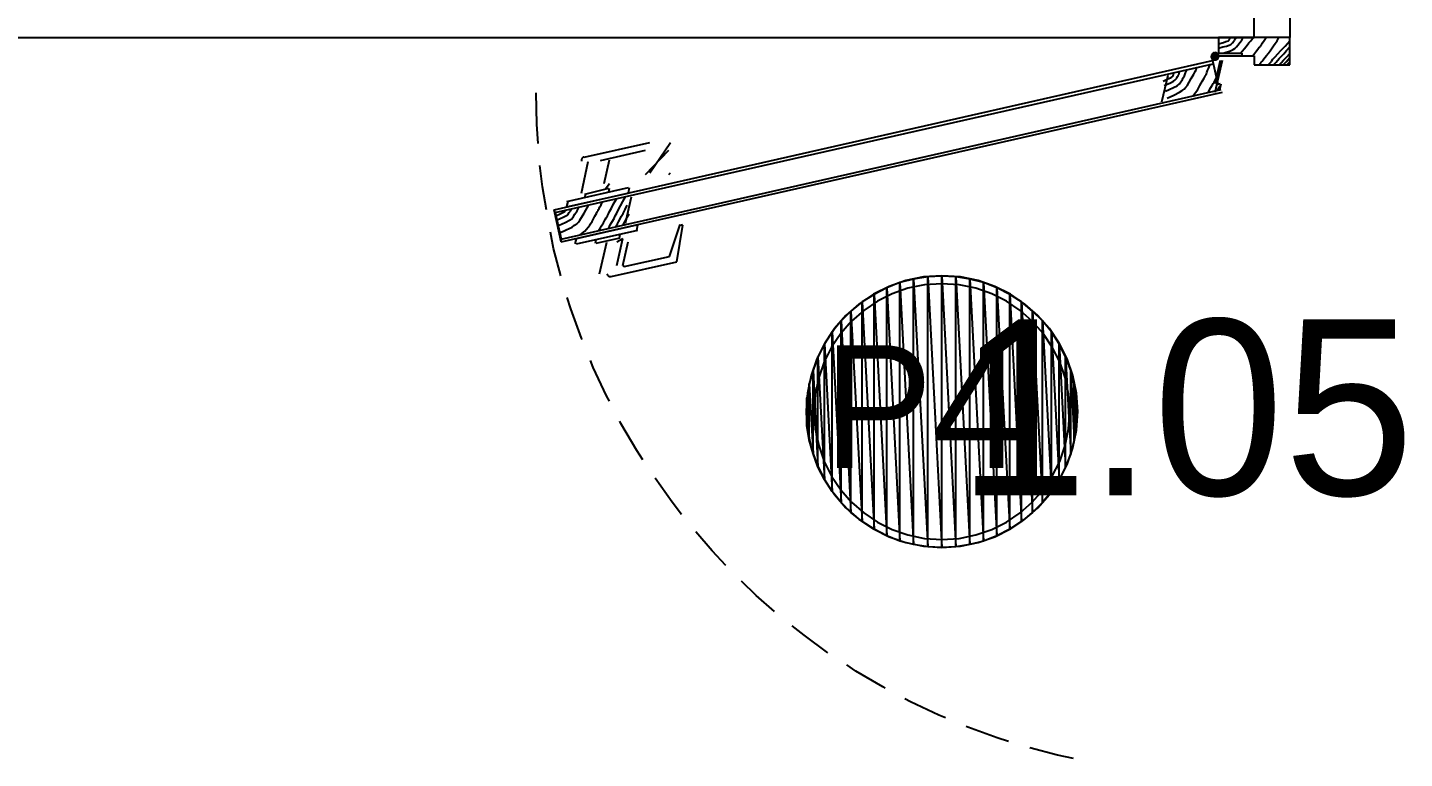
# Model space of a CAD drawing. Header units: millimetres. Extents: x 7649 to 34105, y 3983 to 25377.
# Drawn here: x 10171 to 12090, y 7271 to 8289 of the extents above; entities that cross this region are included whole.
import ezdxf

# ---------------------------------------------------------------- set-up
doc = ezdxf.new("R2010")
doc.units = ezdxf.units.MM

msp = doc.modelspace()

# ---------------------------------------------------------------- linework, layer by layer
at = {"layer": 'GEOMETRY', "color": 7}
for p, q in [((8481.83611, 8275.28472), (11880.67361, 8275.28472)), ((11930.41528, 8275.28472), (11830.93194, 8275.28472)), ((11830.93194, 8275.28472), (11830.93194, 8253.58889)), ((11840.98611, 8269.46389), (11843.10278, 8269.99306)), ((11843.10278, 8269.99306), (11844.69028, 8270.52222)), ((11844.69028, 8270.52222), (11845.21944, 8271.05139)), ((11845.21944, 8271.05139), (11845.74861, 8271.58056)), ((11845.74861, 8271.58056), (11846.27778, 8273.16806)), ((11846.27778, 8273.16806), (11847.33611, 8275.28472)), ((11850.51111, 8267.87639), (11852.09861, 8269.99306)), ((11852.09861, 8269.99306), (11853.15694, 8271.05139)), ((11853.15694, 8271.05139), (11853.68611, 8272.10972)), ((11853.68611, 8272.10972), (11854.21528, 8272.63889)), ((11854.21528, 8272.63889), (11854.74444, 8273.69722)), ((11854.74444, 8273.69722), (11855.27361, 8275.28472)), ((11861.09444, 8268.93472), (11863.21111, 8271.58056)), ((11863.21111, 8271.58056), (11865.32778, 8275.28472)), ((11873.26528, 8267.87639), (11875.91111, 8270.52222)), ((11875.91111, 8270.52222), (11877.49861, 8272.63889)), ((11877.49861, 8272.63889), (11879.08611, 8275.28472)), ((11892.31528, 8267.87639), (11894.43194, 8271.05139)), ((11894.43194, 8271.05139), (11897.07778, 8275.28472)), ((11909.77778, 8266.81806), (11912.42361, 8270.52222)), ((11912.42361, 8270.52222), (11915.06944, 8275.28472)), ((11923.53611, 8263.11389), (11930.41528, 8270.52222)), ((11930.41528, 8237.18472), (11930.41528, 8275.28472)), ((11820.87778, 8248.29722), (11821.40694, 8250.94306)), ((11821.27283, 8251.04774), (11821.05735, 8250.42737)), ((11821.56412, 8251.62824), (11821.27283, 8251.04774)), ((11822.99444, 8253.05972), (11821.40694, 8250.94306)), ((11821.40694, 8250.94306), (11825.64028, 8248.82639)), ((11821.40694, 8250.94306), (11825.64028, 8248.82639)), ((11821.92523, 8252.16287), (11821.56412, 8251.62824)), ((11822.35018, 8252.64566), (11821.92523, 8252.16287)), ((11822.83296, 8253.0706), (11822.35018, 8252.64566)), ((11823.36759, 8253.43171), (11822.83296, 8253.0706)), ((11822.99444, 8253.05972), (11825.64028, 8253.58889)), ((11825.64028, 8248.82639), (11822.99444, 8253.05972)), ((11825.64028, 8248.82639), (11822.99444, 8253.05972)), ((11823.94809, 8253.723), (11823.36759, 8253.43171)), ((11824.56846, 8253.93848), (11823.94809, 8253.723)), ((11825.22272, 8254.07216), (11824.56846, 8253.93848)), ((11825.90486, 8254.11806), (11825.22272, 8254.07216)), ((11825.64028, 8253.58889), (11825.64028, 8248.82639)), ((11825.64028, 8253.58889), (11828.28611, 8253.05972)), ((11825.64028, 8248.82639), (11825.64028, 8253.58889)), ((11825.64028, 8253.58889), (11863.74028, 8253.58889)), ((11828.28611, 8253.05972), (11825.64028, 8248.82639)), ((11828.28611, 8253.05972), (11825.64028, 8248.82639)), ((11825.64028, 8248.82639), (11829.87361, 8251.47222)), ((11825.64028, 8248.82639), (11829.87361, 8251.47222)), ((11826.58701, 8254.07216), (11825.90486, 8254.11806)), ((11827.24126, 8253.93848), (11826.58701, 8254.07216)), ((11827.86163, 8253.723), (11827.24126, 8253.93848)), ((11828.44213, 8253.43171), (11827.86163, 8253.723)), ((11829.87361, 8251.47222), (11828.28611, 8253.05972)), ((11828.97676, 8253.0706), (11828.44213, 8253.43171)), ((11829.45955, 8252.64566), (11828.97676, 8253.0706)), ((11829.88449, 8252.16287), (11829.45955, 8252.64566)), ((11829.87361, 8251.47222), (11830.93194, 8249.35556)), ((11830.2456, 8251.62824), (11829.88449, 8252.16287)), ((11830.53689, 8251.04774), (11830.2456, 8251.62824)), ((11830.75237, 8250.42737), (11830.53689, 8251.04774)), ((11830.93194, 8266.28889), (11837.81111, 8268.40556)), ((11830.93194, 8260.46806), (11836.75278, 8262.05556)), ((11836.75278, 8262.05556), (11842.04444, 8263.11389)), ((11837.28194, 8253.58889), (11847.33611, 8256.76389)), ((11837.81111, 8268.40556), (11840.98611, 8269.46389)), ((11842.04444, 8263.11389), (11845.74861, 8264.70139)), ((11845.74861, 8264.70139), (11847.86528, 8265.23056)), ((11847.33611, 8256.76389), (11851.04028, 8258.35139)), ((11847.86528, 8265.23056), (11850.51111, 8267.87639)), ((11851.04028, 8258.35139), (11853.68611, 8259.93889)), ((11853.68611, 8259.93889), (11855.80278, 8262.05556)), ((11855.80278, 8262.05556), (11857.91944, 8264.70139)), ((11857.91944, 8264.70139), (11861.09444, 8268.93472)), ((11861.62361, 8253.58889), (11869.56111, 8262.58472)), ((11863.74028, 8249.88472), (11863.74028, 8253.58889)), ((11869.56111, 8262.58472), (11873.26528, 8267.87639)), ((11878.55694, 8249.88472), (11881.20278, 8253.05972)), ((11881.20278, 8253.05972), (11883.84861, 8256.76389)), ((11883.84861, 8256.76389), (11887.02361, 8260.99722)), ((11887.02361, 8260.99722), (11889.14028, 8262.58472)), ((11889.14028, 8262.58472), (11889.66944, 8263.64306)), ((11889.66944, 8263.64306), (11890.19861, 8264.17222)), ((11890.19861, 8264.17222), (11890.19861, 8264.70139)), ((11890.19861, 8264.70139), (11890.72778, 8264.70139)), ((11890.72778, 8265.23056), (11891.25694, 8265.75972)), ((11890.72778, 8264.70139), (11890.72778, 8265.23056)), ((11891.25694, 8265.75972), (11892.31528, 8267.87639)), ((11898.13611, 8250.41389), (11899.72361, 8252.00139)), ((11899.72361, 8252.53056), (11900.25278, 8253.05972)), ((11899.72361, 8252.00139), (11899.72361, 8252.53056)), ((11900.25278, 8253.05972), (11901.31111, 8254.64722)), ((11901.31111, 8254.64722), (11902.89861, 8256.76389)), ((11902.89861, 8256.76389), (11905.54444, 8260.99722)), ((11905.54444, 8260.99722), (11907.66111, 8263.64306)), ((11907.66111, 8263.64306), (11909.77778, 8266.81806)), ((11909.77778, 8248.29722), (11913.48194, 8252.53056)), ((11913.48194, 8252.53056), (11917.71528, 8257.29306)), ((11917.71528, 8257.29306), (11923.53611, 8263.11389)), ((11918.77361, 8249.35556), (11921.94861, 8252.53056)), ((11921.94861, 8252.53056), (11925.65278, 8257.29306)), ((11925.65278, 8257.29306), (11930.41528, 8262.05556)), ((11925.65278, 8247.76806), (11930.41528, 8253.05972)), ((10904.89028, 8035.04306), (11822.46528, 8243.00556)), ((10906.47778, 8031.33889), (11823.52361, 8238.77222)), ((11799.71111, 8230.30556), (11800.76944, 8234.00972)), ((11815.58611, 8229.24722), (11817.17361, 8232.95139)), ((11817.17361, 8232.95139), (11819.29028, 8238.24306)), ((11820.87778, 8249.88472), (11863.74028, 8249.88472)), ((11820.92367, 8249.77312), (11820.87778, 8249.09097)), ((11820.87778, 8249.09097), (11820.92367, 8248.40883)), ((11820.87778, 8248.29722), (11825.64028, 8248.82639)), ((11825.64028, 8248.82639), (11820.87778, 8248.29722)), ((11821.93611, 8246.18056), (11820.87778, 8248.29722)), ((11821.05735, 8250.42737), (11820.92367, 8249.77312)), ((11820.92367, 8248.40883), (11821.05735, 8247.75457)), ((11821.05735, 8247.75457), (11821.27283, 8247.1342)), ((11821.27283, 8247.1342), (11821.56412, 8246.55371)), ((11821.40694, 8247.23889), (11829.87361, 8210.19722)), ((11821.56412, 8246.55371), (11821.92523, 8246.01907)), ((11821.92523, 8246.01907), (11822.35018, 8245.53629)), ((11825.64028, 8248.82639), (11821.93611, 8246.18056)), ((11825.64028, 8248.82639), (11821.93611, 8246.18056)), ((11821.93611, 8246.18056), (11823.52361, 8244.59306)), ((11822.35018, 8245.53629), (11822.83296, 8245.11134)), ((11822.83296, 8245.11134), (11823.36759, 8244.75023)), ((11823.36759, 8244.75023), (11823.94809, 8244.45894)), ((11823.52361, 8244.59306), (11825.64028, 8248.82639)), ((11823.52361, 8244.59306), (11825.64028, 8248.82639)), ((11826.16944, 8244.06389), (11823.52361, 8244.59306)), ((11823.94809, 8244.45894), (11824.56846, 8244.24346)), ((11824.56846, 8244.24346), (11825.22272, 8244.10978)), ((11825.22272, 8244.10978), (11825.90486, 8244.06389)), ((11830.93194, 8249.35556), (11825.64028, 8248.82639)), ((11825.64028, 8248.82639), (11830.93194, 8249.35556)), ((11825.64028, 8248.82639), (11826.16944, 8244.06389)), ((11830.40278, 8246.70972), (11825.64028, 8248.82639)), ((11830.40278, 8246.70972), (11825.64028, 8248.82639)), ((11825.64028, 8248.82639), (11828.81528, 8244.59306)), ((11825.64028, 8248.82639), (11828.81528, 8244.59306)), ((11826.16944, 8244.06389), (11825.64028, 8248.82639)), ((11825.90486, 8244.06389), (11826.58701, 8244.10978)), ((11828.81528, 8244.59306), (11826.16944, 8244.06389)), ((11826.16944, 8211.25556), (11833.57778, 8243.53472)), ((11826.16944, 8199.08472), (11836.22361, 8243.53472)), ((11826.58701, 8244.10978), (11827.24126, 8244.24346)), ((11827.24126, 8244.24346), (11827.86163, 8244.45894)), ((11827.86163, 8244.45894), (11828.44213, 8244.75023)), ((11828.44213, 8244.75023), (11828.97676, 8245.11134)), ((11828.81528, 8244.59306), (11830.40278, 8246.70972)), ((11828.97676, 8245.11134), (11829.45955, 8245.53629)), ((11829.45955, 8245.53629), (11829.88449, 8246.01907)), ((11829.88449, 8246.01907), (11830.2456, 8246.55371)), ((11830.2456, 8246.55371), (11830.53689, 8247.1342)), ((11830.93194, 8249.35556), (11830.40278, 8246.70972)), ((11830.53689, 8247.1342), (11830.75237, 8247.75457)), ((11830.88605, 8249.77312), (11830.75237, 8250.42737)), ((11830.75237, 8247.75457), (11830.88605, 8248.40883)), ((11830.93194, 8249.09097), (11830.88605, 8249.77312)), ((11830.88605, 8248.40883), (11830.93194, 8249.09097)), ((11863.74028, 8249.88472), (11880.67361, 8249.88472)), ((11880.67361, 8249.88472), (11880.67361, 8237.18472)), ((11880.67361, 8237.18472), (11930.41528, 8237.18472)), ((11887.55278, 8237.18472), (11889.14028, 8239.30139)), ((11889.14028, 8239.30139), (11890.19861, 8240.35972)), ((11890.19861, 8240.35972), (11890.72778, 8241.41806)), ((11890.72778, 8241.41806), (11891.25694, 8241.94722)), ((11891.25694, 8241.94722), (11891.78611, 8242.47639)), ((11891.78611, 8242.47639), (11892.84444, 8244.06389)), ((11892.84444, 8244.06389), (11895.49028, 8247.23889)), ((11895.49028, 8247.23889), (11898.13611, 8250.41389)), ((11900.25278, 8237.18472), (11904.48611, 8241.94722)), ((11904.48611, 8241.94722), (11906.60278, 8245.12222)), ((11906.60278, 8245.12222), (11909.77778, 8248.29722)), ((11907.66111, 8237.18472), (11911.36528, 8240.88889)), ((11911.36528, 8240.88889), (11915.59861, 8246.18056)), ((11915.59861, 8246.18056), (11918.77361, 8249.35556)), ((11915.59861, 8237.18472), (11918.24444, 8239.83056)), ((11918.24444, 8239.83056), (11921.41944, 8243.53472)), ((11920.89028, 8237.18472), (11925.12361, 8241.41806)), ((11921.41944, 8243.53472), (11925.65278, 8247.76806)), ((11925.12361, 8241.41806), (11930.41528, 8247.23889)), ((11926.18194, 8237.18472), (11930.41528, 8241.41806)), ((11752.08611, 8185.85556), (11760.55278, 8222.89722)), ((11753.67361, 8214.43056), (11759.49444, 8217.07639)), ((11759.49444, 8217.07639), (11764.78611, 8219.72222)), ((11763.72778, 8212.31389), (11767.96111, 8214.43056)), ((11764.78611, 8219.72222), (11766.37361, 8220.25139)), ((11766.37361, 8220.25139), (11766.90278, 8220.78056)), ((11766.90278, 8221.30972), (11767.43194, 8221.83889)), ((11766.90278, 8220.78056), (11766.90278, 8221.30972)), ((11767.43194, 8221.83889), (11767.96111, 8223.95556)), ((11767.96111, 8223.95556), (11768.49028, 8226.60139)), ((11767.96111, 8214.43056), (11770.07778, 8216.01806)), ((11770.07778, 8216.01806), (11772.72361, 8218.66389)), ((11772.72361, 8218.66389), (11773.78194, 8220.78056)), ((11773.78194, 8220.78056), (11774.84028, 8222.36806)), ((11774.84028, 8222.36806), (11775.36944, 8223.42639)), ((11775.36944, 8223.95556), (11775.89861, 8224.48472)), ((11775.36944, 8223.42639), (11775.36944, 8223.95556)), ((11775.89861, 8226.07222), (11776.42778, 8228.18889)), ((11775.89861, 8224.48472), (11775.89861, 8226.07222)), ((11776.42778, 8210.72639), (11778.54444, 8213.37222)), ((11778.54444, 8213.37222), (11780.66111, 8216.54722)), ((11780.66111, 8216.54722), (11781.71944, 8219.19306)), ((11781.71944, 8219.19306), (11783.30694, 8221.83889)), ((11783.30694, 8221.83889), (11784.89444, 8226.07222)), ((11784.89444, 8226.07222), (11787.01111, 8230.83472)), ((11787.01111, 8208.08056), (11792.83194, 8218.13472)), ((11792.83194, 8218.13472), (11796.53611, 8223.95556)), ((11796.53611, 8223.95556), (11798.12361, 8227.65972)), ((11798.12361, 8227.65972), (11799.71111, 8230.30556)), ((11805.00278, 8208.60972), (11808.70694, 8214.95972)), ((11808.70694, 8214.95972), (11810.82361, 8218.66389)), ((11810.82361, 8218.66389), (11811.88194, 8220.25139)), ((11811.88194, 8220.25139), (11812.41111, 8221.30972)), ((11812.41111, 8221.30972), (11812.41111, 8221.83889)), ((11812.41111, 8221.83889), (11812.94028, 8221.83889)), ((11812.94028, 8222.36806), (11813.46944, 8223.42639)), ((11812.94028, 8221.83889), (11812.94028, 8222.36806)), ((11813.46944, 8223.42639), (11813.99861, 8224.48472)), ((11813.99861, 8224.48472), (11814.52778, 8226.60139)), ((11814.52778, 8226.60139), (11815.58611, 8229.24722)), ((11823.52361, 8211.25556), (11824.58194, 8212.84306)), ((11824.58194, 8212.84306), (11825.64028, 8214.95972)), ((11825.64028, 8214.95972), (11826.69861, 8216.54722)), ((11826.69861, 8216.54722), (11827.75694, 8218.66389)), ((10881.07778, 8154.63472), (10880.01944, 8198.02639)), ((10914.94444, 7994.29722), (11834.63611, 8202.78889)), ((10914.94444, 7990.59306), (11836.22361, 8199.08472)), ((11755.26111, 8208.60972), (11763.72778, 8212.31389)), ((11756.84861, 8200.67222), (11762.14028, 8202.78889)), ((11759.49444, 8190.61806), (11768.49028, 8194.85139)), ((11762.14028, 8202.78889), (11767.96111, 8205.43472)), ((11767.96111, 8205.43472), (11773.25278, 8208.08056)), ((11768.49028, 8194.85139), (11776.42778, 8199.08472)), ((11773.25278, 8208.08056), (11776.42778, 8210.72639)), ((11776.42778, 8199.08472), (11780.13194, 8201.20139)), ((11780.13194, 8201.20139), (11782.77778, 8203.31806)), ((11782.77778, 8203.31806), (11785.42361, 8205.96389)), ((11785.42361, 8205.96389), (11787.01111, 8208.08056)), ((11794.41944, 8193.26389), (11798.65278, 8198.55556)), ((11798.65278, 8198.55556), (11801.82778, 8202.78889)), ((11801.82778, 8202.78889), (11805.00278, 8208.60972)), ((11816.64444, 8198.55556), (11820.34861, 8205.43472)), ((11820.34861, 8205.43472), (11822.46528, 8209.13889)), ((11822.46528, 8209.13889), (11823.52361, 8211.25556)), ((11829.34444, 8201.20139), (11830.93194, 8204.37639)), ((11829.87361, 8210.19722), (11833.57778, 8211.25556)), ((11830.93194, 8204.37639), (11833.04861, 8208.08056)), ((11832.51944, 8202.78889), (11834.63611, 8210.72639)), ((10882.66528, 8127.64722), (10881.07778, 8154.63472)), ((10946.69444, 8108.59722), (11038.24028, 8129.23472)), ((10969.44861, 8103.83472), (11032.41944, 8118.12222)), ((11032.41944, 8084.25556), (11064.69861, 8118.12222)), ((11038.24028, 8086.90139), (11067.34444, 8129.23472)), ((10942.99028, 8058.32639), (10952.51528, 8102.77639)), ((10943.06778, 8104.98605), (10942.99446, 8104.33343)), ((10942.99446, 8104.33343), (10943.0084, 8103.66581)), ((10943.0084, 8103.66581), (10943.11412, 8102.99034)), ((10943.22384, 8105.61651), (10943.06778, 8104.98605)), ((10943.45812, 8106.21763), (10943.22384, 8105.61651)), ((10943.76609, 8106.78227), (10943.45812, 8106.21763)), ((10944.14324, 8107.30324), (10943.76609, 8106.78227)), ((10944.58504, 8107.7734), (10944.14324, 8107.30324)), ((10945.08698, 8108.18557), (10944.58504, 8107.7734)), ((10945.64454, 8108.53259), (10945.08698, 8108.18557)), ((10946.25318, 8108.80731), (10945.64454, 8108.53259)), ((10946.9084, 8109.00255), (10946.25318, 8108.80731)), ((10974.74028, 8072.08472), (10982.14861, 8104.89306)), ((10889.01528, 8067.32222), (10885.31111, 8096.95556)), ((11064.69861, 8084.25556), (11067.34444, 8086.90139)), ((10894.30694, 8035.04306), (10889.01528, 8067.32222)), ((10922.88194, 8046.68472), (11008.60694, 8066.26389)), ((10924.46944, 8039.80556), (11010.19444, 8058.85556)), ((10947.75278, 8057.26806), (10981.09028, 8065.20556)), ((10976.32778, 8064.14722), (10982.14861, 8072.08472)), ((10981.09028, 8060.44306), (10982.14861, 8065.20556)), ((11008.60694, 8058.85556), (11010.19444, 8066.26389)), ((10922.88194, 8039.80556), (10924.46944, 8046.68472)), ((10946.69444, 8030.80972), (10953.57361, 8042.45139)), ((10947.75278, 8052.50556), (10949.34028, 8057.26806)), ((10968.91944, 8039.27639), (10970.50694, 8042.45139)), ((10970.50694, 8042.45139), (10972.62361, 8046.68472)), ((10984.79444, 8037.68889), (10987.96944, 8043.50972)), ((10987.96944, 8043.50972), (10992.20278, 8050.91806)), ((10994.84861, 8035.57222), (10997.49444, 8040.86389)), ((10997.49444, 8040.86389), (11000.66944, 8046.68472)), ((11000.66944, 8046.68472), (11004.37361, 8053.56389)), ((11003.84444, 8035.57222), (11007.01944, 8041.92222)), ((11004.37361, 8016.52222), (11012.84028, 8053.56389)), ((10914.94444, 7990.59306), (10904.89028, 8035.04306)), ((10904.89028, 8035.04306), (10914.94444, 7990.59306)), ((10906.47778, 8031.33889), (10914.94444, 7994.29722)), ((10907.53611, 8027.10556), (10913.35694, 8029.75139)), ((10909.12361, 8021.28472), (10917.59028, 8024.98889)), ((10913.35694, 8029.75139), (10918.11944, 8031.86806)), ((10917.59028, 8024.98889), (10921.29444, 8027.10556)), ((10918.11944, 8031.86806), (10919.70694, 8032.92639)), ((10919.70694, 8032.92639), (10920.23611, 8033.45556)), ((10920.23611, 8033.45556), (10920.76528, 8033.98472)), ((10920.76528, 8033.98472), (10921.29444, 8035.04306)), ((10921.29444, 8027.10556), (10923.94028, 8028.16389)), ((10921.29444, 8018.10972), (10926.58611, 8020.75556)), ((10923.94028, 8028.16389), (10926.05694, 8031.33889)), ((10926.05694, 8031.33889), (10927.64444, 8033.45556)), ((10926.58611, 8020.75556), (10929.76111, 8022.87222)), ((10927.64444, 8033.45556), (10929.23194, 8036.63056)), ((10929.76111, 8022.87222), (10931.87778, 8026.04722)), ((10931.87778, 8026.04722), (10933.99444, 8029.22222)), ((10933.99444, 8029.22222), (10937.16944, 8033.98472)), ((10937.16944, 8033.98472), (10939.81528, 8039.27639)), ((10938.75694, 8018.10972), (10940.87361, 8020.75556)), ((10940.87361, 8020.75556), (10946.69444, 8030.80972)), ((10957.80694, 8019.16806), (10961.51111, 8026.57639)), ((10961.51111, 8026.57639), (10964.15694, 8030.28056)), ((10964.15694, 8030.28056), (10965.21528, 8032.39722)), ((10965.21528, 8032.39722), (10965.74444, 8033.45556)), ((10965.74444, 8033.45556), (10966.27361, 8033.98472)), ((10966.27361, 8034.51389), (10966.80278, 8035.57222)), ((10966.27361, 8033.98472), (10966.27361, 8034.51389)), ((10966.80278, 8035.57222), (10967.86111, 8037.15972)), ((10967.86111, 8037.15972), (10968.91944, 8039.27639)), ((10973.68194, 8017.05139), (10976.32778, 8021.81389)), ((10976.32778, 8021.81389), (10977.38611, 8023.93056)), ((10977.38611, 8023.93056), (10978.44444, 8025.51806)), ((10978.44444, 8025.51806), (10979.50278, 8027.10556)), ((10979.50278, 8027.10556), (10980.56111, 8029.75139)), ((10980.56111, 8029.75139), (10982.14861, 8032.92639)), ((10982.14861, 8032.92639), (10984.79444, 8037.68889)), ((10985.32361, 8018.10972), (10988.49861, 8023.40139)), ((10988.49861, 8023.40139), (10990.08611, 8027.10556)), ((10990.08611, 8027.10556), (10992.20278, 8030.80972)), ((10992.20278, 8030.80972), (10994.84861, 8035.57222)), ((10994.84861, 8018.63889), (10996.43611, 8021.81389)), ((10996.43611, 8021.81389), (10998.55278, 8026.04722)), ((10998.55278, 8026.04722), (11001.19861, 8030.28056)), ((11001.19861, 8030.28056), (11003.84444, 8035.57222)), ((11002.78611, 8017.05139), (11004.90278, 8020.75556)), ((11004.90278, 8020.75556), (11007.01944, 8024.98889)), ((11007.01944, 8024.98889), (11009.66528, 8029.75139)), ((10904.36111, 7981.59722), (10900.12778, 8004.35139)), ((10910.71111, 8013.34722), (10915.47361, 8015.46389)), ((10912.82778, 8003.29306), (10921.82361, 8007.52639)), ((10915.47361, 8015.46389), (10921.29444, 8018.10972)), ((10921.82361, 8007.52639), (10930.29028, 8011.23056)), ((10930.29028, 8011.23056), (10933.46528, 8013.87639)), ((10933.46528, 8013.87639), (10936.64028, 8015.99306)), ((10934.52361, 7994.82639), (11020.24861, 8014.40556)), ((10936.11111, 7987.94722), (11021.83611, 8006.99722)), ((10936.64028, 8015.99306), (10938.75694, 8018.10972)), ((10941.40278, 8000.64722), (10947.75278, 8005.40972)), ((10947.75278, 8005.40972), (10952.51528, 8011.23056)), ((10952.51528, 8011.23056), (10954.63194, 8013.87639)), ((10954.63194, 8013.87639), (10955.69028, 8015.99306)), ((10955.69028, 8015.99306), (10957.80694, 8019.16806)), ((10967.33194, 8006.46806), (10969.44861, 8010.17222)), ((10969.44861, 8010.17222), (10971.03611, 8012.81806)), ((10971.03611, 8012.81806), (10973.68194, 8017.05139)), ((10980.56111, 8009.11389), (10982.14861, 8012.28889)), ((10982.14861, 8012.28889), (10983.20694, 8014.40556)), ((10983.20694, 8014.40556), (10985.32361, 8018.10972)), ((10990.61528, 8011.75972), (10993.26111, 8015.99306)), ((10993.26111, 8015.99306), (10994.84861, 8018.63889)), ((11001.19861, 8013.87639), (11002.78611, 8017.05139)), ((11020.24861, 8006.99722), (11021.83611, 8014.40556)), ((11065.75694, 7970.48472), (11080.57361, 8014.93472)), ((11075.81111, 7963.07639), (11084.27778, 8013.87639)), ((11080.57361, 8013.87639), (11084.27778, 8014.93472)), ((10934.52361, 7987.94722), (10936.11111, 7994.82639)), ((10962.56944, 7989.00556), (10963.62778, 7993.76806)), ((10963.62778, 7989.00556), (10996.96528, 7996.41389)), ((10968.39028, 7946.14306), (10978.44444, 7990.06389)), ((10992.20278, 7957.78472), (11000.66944, 7995.35556)), ((10992.20278, 7990.59306), (11000.66944, 7995.35556)), ((10995.90694, 7996.41389), (10996.96528, 8001.17639)), ((11000.66944, 7957.78472), (11008.07778, 7990.59306)), ((10914.41528, 7943.49722), (10904.36111, 7981.59722)), ((10984.26528, 7942.43889), (11075.81111, 7963.07639)), ((11002.78611, 7956.19722), (11065.75694, 7970.48472)), ((10978.56829, 7946.35701), (10978.76353, 7945.70179)), ((10978.76353, 7945.70179), (10979.03824, 7945.09315)), ((10979.03824, 7945.09315), (10979.38527, 7944.53559)), ((10979.38527, 7944.53559), (10979.79744, 7944.03366)), ((10979.79744, 7944.03366), (10980.26759, 7943.59185)), ((11000.71507, 7958.16991), (11000.787, 7957.92851)), ((11000.787, 7957.92851), (11000.88821, 7957.70427)), ((11000.88821, 7957.70427), (11001.01606, 7957.49886)), ((11001.01606, 7957.49886), (11001.16792, 7957.31393)), ((11001.16792, 7957.31393), (11001.34113, 7957.15116)), ((11001.34113, 7957.15116), (11001.53307, 7957.01221)), ((11001.53307, 7957.01221), (11001.74109, 7956.89875)), ((11001.74109, 7956.89875), (11001.96256, 7956.81244)), ((11001.96256, 7956.81244), (11002.19483, 7956.75494)), ((11002.19483, 7956.75494), (11002.43527, 7956.72793)), ((11002.43527, 7956.72793), (11002.68124, 7956.73307)), ((11002.68124, 7956.73307), (11002.93009, 7956.77201)), ((10980.26759, 7943.59185), (10980.78857, 7943.2147)), ((10980.78857, 7943.2147), (10981.3532, 7942.90673)), ((10981.3532, 7942.90673), (10981.95433, 7942.67245)), ((10981.95433, 7942.67245), (10982.58478, 7942.51639)), ((10982.58478, 7942.51639), (10983.2374, 7942.44307)), ((10983.2374, 7942.44307), (10983.90503, 7942.45701)), ((10983.90503, 7942.45701), (10984.58049, 7942.56273)), ((11371.79777, 7928.63075), (11349.95273, 7917.669)), ((11368.44028, 7926.56389), (11350.97778, 7917.56806)), ((11386.96111, 7933.97222), (11368.44028, 7926.56389)), ((11368.44028, 7581.54722), (11368.44028, 7926.56389)), ((11368.44028, 7581.54722), (11368.44028, 7926.56389)), ((11368.44028, 7926.56389), (11386.96111, 7574.13889)), ((11368.44028, 7926.56389), (11386.96111, 7574.13889)), ((11395.14326, 7936.73963), (11371.79777, 7928.63075)), ((11398.09741, 7926.02408), (11376.12325, 7918.39153)), ((11406.01111, 7938.73472), (11386.96111, 7933.97222)), ((11386.96111, 7574.13889), (11386.96111, 7933.97222)), ((11386.96111, 7574.13889), (11386.96111, 7933.97222)), ((11386.96111, 7933.97222), (11406.01111, 7569.37639)), ((11386.96111, 7933.97222), (11406.01111, 7569.37639)), ((11419.76382, 7941.77026), (11395.14326, 7936.73963)), ((11421.27172, 7930.7592), (11398.09741, 7926.02408)), ((11425.59028, 7941.90972), (11406.01111, 7938.73472)), ((11406.01111, 7569.37639), (11406.01111, 7938.73472)), ((11406.01111, 7569.37639), (11406.01111, 7938.73472)), ((11406.01111, 7938.73472), (11425.59028, 7566.20139)), ((11406.01111, 7938.73472), (11425.59028, 7566.20139)), ((11445.43403, 7943.49722), (11419.76382, 7941.77026)), ((11445.43403, 7932.38472), (11421.27172, 7930.7592)), ((11445.16944, 7942.96806), (11425.59028, 7941.90972)), ((11425.59028, 7566.20139), (11425.59028, 7941.90972)), ((11425.59028, 7566.20139), (11425.59028, 7941.90972)), ((11425.59028, 7941.90972), (11445.16944, 7565.14306)), ((11425.59028, 7941.90972), (11445.16944, 7565.14306)), ((11445.16944, 7565.14306), (11445.16944, 7942.96806)), ((11445.16944, 7565.14306), (11445.16944, 7942.96806)), ((11445.16944, 7942.96806), (11464.74861, 7566.20139)), ((11445.16944, 7942.96806), (11464.74861, 7566.20139)), ((11464.74861, 7941.90972), (11445.16944, 7942.96806)), ((11445.16944, 7576.25556), (11445.16944, 7931.85556)), ((11471.10424, 7941.77026), (11445.43403, 7943.49722)), ((11469.59634, 7930.7592), (11445.43403, 7932.38472)), ((11464.74861, 7566.20139), (11464.74861, 7941.90972)), ((11464.74861, 7566.20139), (11464.74861, 7941.90972)), ((11464.74861, 7941.90972), (11484.32778, 7569.37639)), ((11464.74861, 7941.90972), (11484.32778, 7569.37639)), ((11484.32778, 7938.73472), (11464.74861, 7941.90972)), ((11492.77065, 7926.02408), (11469.59634, 7930.7592)), ((11495.72479, 7936.73963), (11471.10424, 7941.77026)), ((11484.32778, 7569.37639), (11484.32778, 7938.73472)), ((11484.32778, 7569.37639), (11484.32778, 7938.73472)), ((11484.32778, 7938.73472), (11503.37778, 7574.13889)), ((11484.32778, 7938.73472), (11503.37778, 7574.13889)), ((11503.37778, 7933.97222), (11484.32778, 7938.73472)), ((11514.7448, 7918.39153), (11492.77065, 7926.02408)), ((11519.07029, 7928.63075), (11495.72479, 7936.73963)), ((11503.37778, 7574.13889), (11503.37778, 7933.97222)), ((11503.37778, 7574.13889), (11503.37778, 7933.97222)), ((11503.37778, 7933.97222), (11521.89861, 7581.54722)), ((11503.37778, 7933.97222), (11521.89861, 7581.54722)), ((11521.89861, 7926.56389), (11503.37778, 7933.97222)), ((11540.91532, 7917.669), (11519.07029, 7928.63075)), ((11521.89861, 7581.54722), (11521.89861, 7926.56389)), ((11521.89861, 7581.54722), (11521.89861, 7926.56389)), ((11521.89861, 7926.56389), (11539.89028, 7590.54306)), ((11521.89861, 7926.56389), (11539.89028, 7590.54306)), ((11539.89028, 7917.56806), (11521.89861, 7926.56389)), ((10928.17361, 7897.45972), (10923.41111, 7913.33472)), ((11334.04444, 7906.98472), (11318.69861, 7894.28472)), ((11349.95273, 7917.669), (11329.83355, 7904.0798)), ((11350.97778, 7917.56806), (11334.04444, 7906.98472)), ((11334.04444, 7601.12639), (11334.04444, 7906.98472)), ((11334.04444, 7601.12639), (11334.04444, 7906.98472)), ((11334.04444, 7906.98472), (11350.97778, 7590.54306)), ((11334.04444, 7906.98472), (11350.97778, 7590.54306)), ((11355.56142, 7908.07369), (11336.62407, 7895.28273)), ((11350.97778, 7590.54306), (11350.97778, 7917.56806)), ((11350.97778, 7590.54306), (11350.97778, 7917.56806)), ((11350.97778, 7917.56806), (11368.44028, 7581.54722)), ((11350.97778, 7917.56806), (11368.44028, 7581.54722)), ((11376.12325, 7918.39153), (11355.56142, 7908.07369)), ((11535.30664, 7908.07369), (11514.7448, 7918.39153)), ((11554.24399, 7895.28273), (11535.30664, 7908.07369)), ((11539.89028, 7590.54306), (11539.89028, 7917.56806)), ((11539.89028, 7590.54306), (11539.89028, 7917.56806)), ((11539.89028, 7917.56806), (11556.29444, 7601.12639)), ((11539.89028, 7917.56806), (11556.29444, 7601.12639)), ((11556.29444, 7906.98472), (11539.89028, 7917.56806)), ((11561.0345, 7904.0798), (11540.91532, 7917.669)), ((11556.29444, 7601.12639), (11556.29444, 7906.98472)), ((11556.29444, 7601.12639), (11556.29444, 7906.98472)), ((11556.29444, 7906.98472), (11571.64028, 7613.82639)), ((11556.29444, 7906.98472), (11571.64028, 7613.82639)), ((11571.64028, 7894.28472), (11556.29444, 7906.98472)), ((10942.99028, 7856.71389), (10928.17361, 7897.45972)), ((11311.66563, 7888.08854), (11295.67437, 7869.92062)), ((11318.69861, 7894.28472), (11304.94028, 7880.52639)), ((11329.83355, 7904.0798), (11311.66563, 7888.08854)), ((11318.69861, 7613.82639), (11318.69861, 7894.28472)), ((11318.69861, 7613.82639), (11318.69861, 7894.28472)), ((11318.69861, 7894.28472), (11334.04444, 7601.12639)), ((11318.69861, 7894.28472), (11334.04444, 7601.12639)), ((11336.62407, 7895.28273), (11319.52335, 7880.23082)), ((11571.3447, 7880.23082), (11554.24399, 7895.28273)), ((11579.20243, 7888.08854), (11561.0345, 7904.0798)), ((11571.64028, 7613.82639), (11571.64028, 7894.28472)), ((11571.64028, 7613.82639), (11571.64028, 7894.28472)), ((11571.64028, 7894.28472), (11585.39861, 7627.58472)), ((11571.64028, 7894.28472), (11585.39861, 7627.58472)), ((11585.39861, 7880.52639), (11571.64028, 7894.28472)), ((11595.19369, 7869.92062), (11579.20243, 7888.08854)), ((11295.67437, 7869.92062), (11282.08516, 7849.80144)), ((11304.94028, 7880.52639), (11292.24028, 7865.18056)), ((11319.52335, 7880.23082), (11304.47144, 7863.1301)), ((11304.94028, 7627.58472), (11304.94028, 7880.52639)), ((11304.94028, 7627.58472), (11304.94028, 7880.52639)), ((11304.94028, 7880.52639), (11318.69861, 7613.82639)), ((11304.94028, 7880.52639), (11318.69861, 7613.82639)), ((11586.39662, 7863.1301), (11571.3447, 7880.23082)), ((11585.39861, 7627.58472), (11585.39861, 7880.52639)), ((11585.39861, 7627.58472), (11585.39861, 7880.52639)), ((11585.39861, 7880.52639), (11598.09861, 7642.93056)), ((11585.39861, 7880.52639), (11598.09861, 7642.93056)), ((11598.09861, 7865.18056), (11585.39861, 7880.52639)), ((11608.78289, 7849.80144), (11595.19369, 7869.92062)), ((10944.04861, 7854.59722), (10942.99028, 7856.71389)), ((11282.08516, 7849.80144), (11271.12342, 7827.9564)), ((11281.65694, 7848.77639), (11272.66111, 7830.78472)), ((11292.24028, 7865.18056), (11281.65694, 7848.77639)), ((11281.65694, 7659.86389), (11281.65694, 7848.77639)), ((11281.65694, 7659.86389), (11281.65694, 7848.77639)), ((11281.65694, 7848.77639), (11292.24028, 7642.93056)), ((11281.65694, 7848.77639), (11292.24028, 7642.93056)), ((11304.47144, 7863.1301), (11291.68048, 7844.19275)), ((11292.24028, 7642.93056), (11292.24028, 7865.18056)), ((11292.24028, 7642.93056), (11292.24028, 7865.18056)), ((11292.24028, 7865.18056), (11304.94028, 7627.58472)), ((11292.24028, 7865.18056), (11304.94028, 7627.58472)), ((11599.18758, 7844.19275), (11586.39662, 7863.1301)), ((11598.09861, 7642.93056), (11598.09861, 7865.18056)), ((11598.09861, 7642.93056), (11598.09861, 7865.18056)), ((11598.09861, 7865.18056), (11608.68194, 7659.86389)), ((11598.09861, 7865.18056), (11608.68194, 7659.86389)), ((11608.68194, 7848.77639), (11598.09861, 7865.18056)), ((11608.68194, 7659.86389), (11608.68194, 7848.77639)), ((11608.68194, 7659.86389), (11608.68194, 7848.77639)), ((11608.68194, 7848.77639), (11617.67778, 7677.32639)), ((11608.68194, 7848.77639), (11617.67778, 7677.32639)), ((11617.67778, 7830.78472), (11608.68194, 7848.77639)), ((11619.74464, 7827.9564), (11608.78289, 7849.80144)), ((11272.66111, 7830.78472), (11265.78194, 7812.26389)), ((11272.66111, 7677.32639), (11272.66111, 7830.78472)), ((11272.66111, 7677.32639), (11272.66111, 7830.78472)), ((11272.66111, 7830.78472), (11281.65694, 7659.86389)), ((11272.66111, 7830.78472), (11281.65694, 7659.86389)), ((11291.68048, 7844.19275), (11281.36264, 7823.63091)), ((11609.50541, 7823.63091), (11599.18758, 7844.19275)), ((11617.67778, 7677.32639), (11617.67778, 7830.78472)), ((11617.67778, 7677.32639), (11617.67778, 7830.78472)), ((11617.67778, 7830.78472), (11625.08611, 7695.84722)), ((11617.67778, 7830.78472), (11625.08611, 7695.84722)), ((11625.08611, 7812.26389), (11617.67778, 7830.78472)), ((10959.39444, 7815.96806), (10955.69028, 7825.49306)), ((10977.91528, 7776.28056), (10959.39444, 7815.96806)), ((11265.78194, 7812.26389), (11260.49028, 7793.21389)), ((11271.12342, 7827.9564), (11263.01453, 7804.6109)), ((11265.78194, 7695.84722), (11265.78194, 7812.26389)), ((11265.78194, 7695.84722), (11265.78194, 7812.26389)), ((11265.78194, 7812.26389), (11272.66111, 7677.32639)), ((11265.78194, 7812.26389), (11272.66111, 7677.32639)), ((11281.36264, 7823.63091), (11273.73008, 7801.65676)), ((11617.13797, 7801.65676), (11609.50541, 7823.63091)), ((11627.85352, 7804.6109), (11619.74464, 7827.9564)), ((11625.08611, 7695.84722), (11625.08611, 7812.26389)), ((11625.08611, 7695.84722), (11625.08611, 7812.26389)), ((11625.08611, 7812.26389), (11629.84861, 7714.89722)), ((11625.08611, 7812.26389), (11629.84861, 7714.89722)), ((11629.84861, 7793.21389), (11625.08611, 7812.26389)), ((11260.49028, 7793.21389), (11257.31528, 7773.63472)), ((11263.01453, 7804.6109), (11257.98391, 7779.99035)), ((11260.49028, 7714.89722), (11260.49028, 7793.21389)), ((11260.49028, 7714.89722), (11260.49028, 7793.21389)), ((11260.49028, 7793.21389), (11265.78194, 7695.84722)), ((11260.49028, 7793.21389), (11265.78194, 7695.84722)), ((11273.73008, 7801.65676), (11268.99496, 7778.48245)), ((11621.87309, 7778.48245), (11617.13797, 7801.65676)), ((11632.88415, 7779.99035), (11627.85352, 7804.6109)), ((11629.84861, 7714.89722), (11629.84861, 7793.21389)), ((11629.84861, 7793.21389), (11633.02361, 7773.63472)), ((11633.02361, 7734.47639), (11629.84861, 7793.21389)), ((11629.84861, 7793.21389), (11629.84861, 7714.89722)), ((11633.02361, 7734.47639), (11629.84861, 7793.21389)), ((10982.14861, 7768.87222), (10977.91528, 7776.28056)), ((11257.98391, 7779.99035), (11256.25694, 7754.32014)), ((11257.31528, 7773.63472), (11256.25694, 7754.05556)), ((11257.31528, 7734.47639), (11257.31528, 7773.63472)), ((11257.31528, 7734.47639), (11257.31528, 7773.63472)), ((11257.31528, 7773.63472), (11260.49028, 7714.89722)), ((11257.31528, 7773.63472), (11260.49028, 7714.89722)), ((11268.99496, 7778.48245), (11267.36944, 7754.32014)), ((11623.49861, 7754.32014), (11621.87309, 7778.48245)), ((11634.61111, 7754.32014), (11632.88415, 7779.99035)), ((11633.02361, 7773.63472), (11633.02361, 7734.47639)), ((11633.02361, 7773.63472), (11633.02361, 7734.47639)), ((11634.08194, 7754.05556), (11633.02361, 7773.63472)), ((11256.25694, 7754.32014), (11257.98391, 7728.64993)), ((11256.25694, 7754.05556), (11257.31528, 7734.47639)), ((11267.36944, 7754.32014), (11268.99496, 7730.15783)), ((11621.87309, 7730.15783), (11623.49861, 7754.32014)), ((11632.88415, 7728.64993), (11634.61111, 7754.32014)), ((11633.02361, 7734.47639), (11634.08194, 7754.05556)), ((10998.02361, 7737.65139), (10996.43611, 7740.82639)), ((11020.24861, 7700.08056), (10998.02361, 7737.65139)), ((11260.49028, 7714.89722), (11257.31528, 7734.47639)), ((11629.84861, 7714.89722), (11633.02361, 7734.47639)), ((11257.98391, 7728.64993), (11263.01453, 7704.02938)), ((11265.78194, 7695.84722), (11260.49028, 7714.89722)), ((11268.99496, 7730.15783), (11273.73008, 7706.98352)), ((11617.13797, 7706.98352), (11621.87309, 7730.15783)), ((11629.84861, 7714.89722), (11625.08611, 7695.84722)), ((11627.85352, 7704.02938), (11632.88415, 7728.64993)), ((11028.71528, 7687.38056), (11020.24861, 7700.08056)), ((11263.01453, 7704.02938), (11271.12342, 7680.68388)), ((11272.66111, 7677.32639), (11265.78194, 7695.84722)), ((11273.73008, 7706.98352), (11281.36264, 7685.00936)), ((11609.50541, 7685.00936), (11617.13797, 7706.98352)), ((11625.08611, 7695.84722), (11617.67778, 7677.32639)), ((11619.74464, 7680.68388), (11627.85352, 7704.02938)), ((11271.12342, 7680.68388), (11282.08516, 7658.83884)), ((11281.65694, 7659.86389), (11272.66111, 7677.32639)), ((11281.36264, 7685.00936), (11291.68048, 7664.44753)), ((11599.18758, 7664.44753), (11609.50541, 7685.00936)), ((11617.67778, 7677.32639), (11608.68194, 7659.86389)), ((11608.78289, 7658.83884), (11619.74464, 7680.68388)), ((11069.46111, 7628.11389), (11045.64861, 7661.45139)), ((11292.24028, 7642.93056), (11281.65694, 7659.86389)), ((11282.08516, 7658.83884), (11295.67437, 7638.71966)), ((11291.68048, 7664.44753), (11304.47144, 7645.51018)), ((11586.39662, 7645.51018), (11599.18758, 7664.44753)), ((11595.19369, 7638.71966), (11608.78289, 7658.83884)), ((11608.68194, 7659.86389), (11598.09861, 7642.93056)), ((11304.94028, 7627.58472), (11292.24028, 7642.93056)), ((11295.67437, 7638.71966), (11311.66563, 7620.55174)), ((11304.47144, 7645.51018), (11319.52335, 7628.40946)), ((11571.3447, 7628.40946), (11586.39662, 7645.51018)), ((11579.20243, 7620.55174), (11595.19369, 7638.71966)), ((11598.09861, 7642.93056), (11585.39861, 7627.58472)), ((11082.69028, 7611.18056), (11069.46111, 7628.11389)), ((11318.69861, 7613.82639), (11304.94028, 7627.58472)), ((11311.66563, 7620.55174), (11329.83355, 7604.56048)), ((11319.52335, 7628.40946), (11336.62407, 7613.35755)), ((11554.24399, 7613.35755), (11571.3447, 7628.40946)), ((11561.0345, 7604.56048), (11579.20243, 7620.55174)), ((11585.39861, 7627.58472), (11571.64028, 7613.82639)), ((11334.04444, 7601.12639), (11318.69861, 7613.82639)), ((11329.83355, 7604.56048), (11349.95273, 7590.97127)), ((11350.97778, 7590.54306), (11334.04444, 7601.12639)), ((11336.62407, 7613.35755), (11355.56142, 7600.56659)), ((11355.56142, 7600.56659), (11376.12325, 7590.24875)), ((11514.7448, 7590.24875), (11535.30664, 7600.56659)), ((11535.30664, 7600.56659), (11554.24399, 7613.35755)), ((11556.29444, 7601.12639), (11539.89028, 7590.54306)), ((11540.91532, 7590.97127), (11561.0345, 7604.56048)), ((11571.64028, 7613.82639), (11556.29444, 7601.12639)), ((11125.02361, 7560.38056), (11102.26944, 7586.83889)), ((11349.95273, 7590.97127), (11371.79777, 7580.00953)), ((11368.44028, 7581.54722), (11350.97778, 7590.54306)), ((11386.96111, 7574.13889), (11368.44028, 7581.54722)), ((11371.79777, 7580.00953), (11395.14326, 7571.90064)), ((11376.12325, 7590.24875), (11398.09741, 7582.61619)), ((11398.09741, 7582.61619), (11421.27172, 7577.88108)), ((11469.59634, 7577.88108), (11492.77065, 7582.61619)), ((11492.77065, 7582.61619), (11514.7448, 7590.24875)), ((11495.72479, 7571.90064), (11519.07029, 7580.00953)), ((11521.89861, 7581.54722), (11503.37778, 7574.13889)), ((11519.07029, 7580.00953), (11540.91532, 7590.97127)), ((11539.89028, 7590.54306), (11521.89861, 7581.54722)), ((11144.07361, 7540.27222), (11125.02361, 7560.38056)), ((11406.01111, 7569.37639), (11386.96111, 7574.13889)), ((11395.14326, 7571.90064), (11419.76382, 7566.87002)), ((11425.59028, 7566.20139), (11406.01111, 7569.37639)), ((11419.76382, 7566.87002), (11445.43403, 7565.14306)), ((11421.27172, 7577.88108), (11445.43403, 7576.25556)), ((11445.16944, 7565.14306), (11425.59028, 7566.20139)), ((11464.74861, 7566.20139), (11445.16944, 7565.14306)), ((11445.43403, 7576.25556), (11469.59634, 7577.88108)), ((11445.43403, 7565.14306), (11471.10424, 7566.87002)), ((11484.32778, 7569.37639), (11464.74861, 7566.20139)), ((11471.10424, 7566.87002), (11495.72479, 7571.90064)), ((11503.37778, 7574.13889), (11484.32778, 7569.37639)), ((11186.40694, 7498.46806), (11166.29861, 7518.04722)), ((11212.33611, 7476.24306), (11186.40694, 7498.46806)), ((11253.61111, 7442.90556), (11236.67778, 7456.13472)), ((11286.41944, 7418.56389), (11253.61111, 7442.90556)), ((11325.57778, 7393.16389), (11312.87778, 7401.63056)), ((11363.14861, 7370.93889), (11325.57778, 7393.16389)), ((11366.32361, 7369.35139), (11363.14861, 7370.93889)), ((11401.77778, 7350.30139), (11393.84028, 7354.53472)), ((11440.93611, 7331.78056), (11401.77778, 7350.30139)), ((11450.46111, 7328.07639), (11440.93611, 7331.78056)), ((11481.68194, 7314.84722), (11479.03611, 7315.90556)), ((11522.42778, 7300.03056), (11481.68194, 7314.84722)), ((11538.30278, 7295.26806), (11522.42778, 7300.03056)), ((11606.56528, 7276.21806), (11567.93611, 7286.27222)), ((11628.79028, 7271.45556), (11606.56528, 7276.21806))]:
    msp.add_line(p, q, dxfattribs=at)
at = {"layer": 'RECTANGLES', "color": 7}
for p, q in [((11880.67361, 8275.28472), (11880.67361, 8425.03889)), ((11930.41528, 8425.03889), (11930.41528, 8275.28472)), ((11930.41528, 8275.28472), (11880.67361, 8275.28472))]:
    msp.add_line(p, q, dxfattribs=at)

# ---------------------------------------------------------------- texts
at = {"layer": 'TEXT'}
for s, height, p in [('1.05', 244.66955, (11466.92042, 7637.97351)), ('P4', 170.85245, (11280.36589, 7675.80727))]:
    msp.add_text(s, height=height, dxfattribs=at).set_placement(p)

doc.saveas('drawing.dxf')
